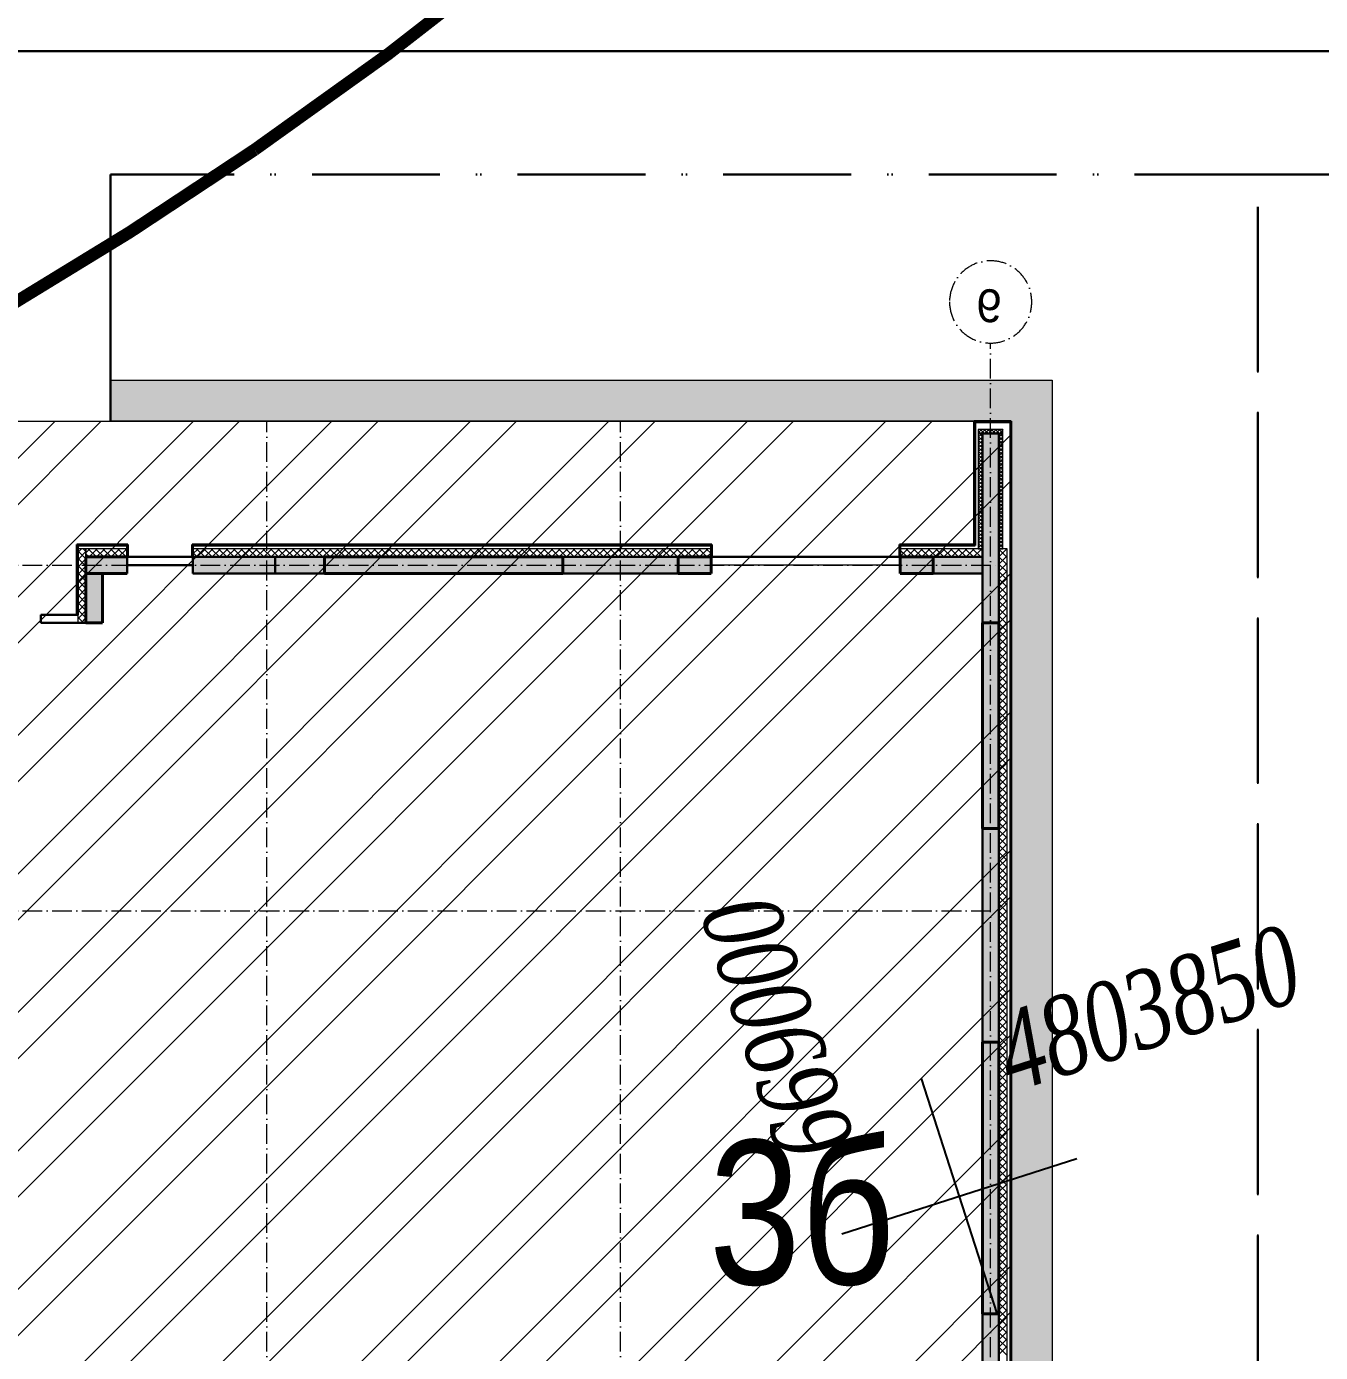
# Model space of a CAD drawing. Header units: millimetres. Extents: x 1353783 to 6492029790, y -7276956 to -512500.
# Drawn here: x 9981168 to 9984314, y -2848466 to -2845242 of the extents above; entities that cross this region are included whole.
import ezdxf

# ---------------------------------------------------------------- set-up
doc = ezdxf.new("R2010")
doc.units = ezdxf.units.MM
for name, pattern in [('( Dashed )', [0.75, 0.5, -0.25]), ('482 Границы районов', [5, 3, -1, 0, -1]), ('ACAD_ISO10W100', [18, 12, -3, 0, -3]), ('CONTI', [0]), ('осевая', [50.8, 31.75, -6.35, 6.35, -6.35])]:
    doc.linetypes.add(name, pattern=pattern)
doc.layers.get('0').update_dxf_attribs({"lineweight": 5})
for name, color, linetype, lineweight in [('!A-DIAFRAGM типовой', 142, 'Continuous', 0), ('7земля', 7, 'Continuous', 30), ('DIAFRAGM', 46, 'Continuous', 30), ('G-ANNO-SCHD', 231, 'Continuous', 9), ('Hatch', 254, 'Continuous', 5), ('INSULATION', 81, 'Continuous', 5), ('Ар-окна', 5, 'Continuous', 9), ('ГП-Граница учасика ИЖС', 3, 'Continuous', 5), ('ГП-Тратуар', 3, 'Continuous', 5), ('оси', 231, 'осевая', 9)]:
    doc.layers.add(name, color=color, linetype=linetype, lineweight=lineweight)
for name, color, linetype in [('GOR_BUNKNOWN', 212, 'CONTI'), ('SETKR', 7, 'CONTI'), ('Заливка', 7, 'Continuous'), ('РЕЛЬЕФ', 7, 'CONTI')]:
    doc.layers.add(name, color=color, linetype=linetype)
doc.styles.add('GOST Common', font='', dxfattribs={"height": 3})
doc.styles.add('SHRFT', font='', dxfattribs={"width": 0.75})
doc.styles.add('основной', font='Arial Narrow.ttf', dxfattribs={"height": 1.5})
doc.styles.get('GOST Common').set_extended_font_data('GOST Common')
doc.styles.get('SHRFT').set_extended_font_data('Times New Roman Cyr', italic=True)

# ---------------------------------------------------------------- blocks, each defined once
blk = doc.blocks.new('амвамвам')
at = {"lineweight": 30, "ltscale": 100, "true_color": 0x939598}
h = blk.add_hatch(color=252, dxfattribs=at)
h.dxf.hatch_style = 1
h.paths.add_polyline_path([(9860280, -3635392), (9860280, -3634892), (9855930, -3634892), (9855930, -3635392)], flags=17)
h.paths.add_polyline_path([(9863080, -3635392), (9863080, -3634892), (9874530, -3634892), (9874530, -3649792), (9849030, -3649792), (9848530, -3649792), (9848530, -3632392), (9849030, -3632392), (9849030, -3649292), (9874030, -3649292), (9874030, -3635392)])
at = {"color": 251, "lineweight": 15, "ltscale": 100, "true_color": 0x636466}
blk.add_lwpolyline([(9863080, -3635392), (9863080, -3634892), (9874530, -3634892), (9874530, -3649792), (9849030, -3649792), (9848530, -3649792), (9848530, -3632392), (9849030, -3632392), (9849030, -3649292), (9874030, -3649292), (9874030, -3635392)], close=True, dxfattribs=at)
blk = doc.blocks.new('ТИП-3')
at = {"layer": '!A-DIAFRAGM типовой', "lineweight": 0, "ltscale": 100, "true_color": 0x000000}
h = blk.add_hatch(color=18, dxfattribs=at)
h.dxf.hatch_style = 1
h.paths.add_polyline_path([(10387614, -2871481), (10387814, -2871481), (10387814, -2868581), (10387614, -2868581)])
h = blk.add_hatch(color=18, dxfattribs=at)
h.dxf.hatch_style = 1
h.paths.add_polyline_path([(10387814, -2874781), (10387614, -2874781), (10387614, -2877381), (10387814, -2877381)])
h = blk.add_hatch(color=18, dxfattribs=at)
h.dxf.hatch_style = 1
h.paths.add_polyline_path([(10387814, -2879881), (10387614, -2879881), (10387614, -2882181), (10387814, -2882181)])
h = blk.add_hatch(color=18, dxfattribs=at)
h.dxf.hatch_style = 1
h.paths.add_polyline_path([(10378014, -2880481), (10378014, -2880681), (10379014, -2880681), (10379014, -2880481)])
h = blk.add_hatch(color=18, dxfattribs=at)
h.dxf.hatch_style = 1
h.paths.add_polyline_path([(10379614, -2880481), (10379614, -2880681), (10379014, -2880681), (10379014, -2880481)])
h = blk.add_hatch(color=18, dxfattribs=at)
h.dxf.hatch_style = 1
h.paths.add_polyline_path([(10383914, -2880481), (10383914, -2880681), (10382514, -2880681), (10382514, -2880481)])
h = blk.add_hatch(color=18, dxfattribs=at)
h.dxf.hatch_style = 1
h.paths.add_polyline_path([(10387614, -2880681), (10387614, -2880481), (10387014, -2880481), (10387014, -2880681)])
at = {"layer": 'Hatch', "lineweight": 40, "ltscale": 0.5, "true_color": 0x000000}
for points in [[(10387814, -2874781), (10387614, -2874781), (10387614, -2871481), (10387814, -2871481)], [(10387814, -2879881), (10387614, -2879881), (10387614, -2877381), (10387814, -2877381)], [(10376914, -2880481), (10376714, -2880481), (10376714, -2879879), (10376914, -2879879)], [(10376714, -2880681), (10376714, -2880481), (10377214, -2880481), (10377214, -2880681)], [(10379614, -2880681), (10379614, -2880481), (10382514, -2880481), (10382514, -2880681)], [(10383914, -2880681), (10383914, -2880481), (10384314, -2880481), (10384314, -2880681)], [(10386614, -2880681), (10386614, -2880481), (10387014, -2880481), (10387014, -2880681)]]:
    blk.add_hatch(color=18, dxfattribs=at).paths.add_polyline_path(points)
at = {"layer": '7земля', "color": 18, "lineweight": 30, "ltscale": 100, "true_color": 0x000000}
for p, q in [((10387954, -2868441), (10387954, -2882321)), ((10387964, -2868431), (10387964, -2882331)), ((10376164, -2879979), (10376164, -2879879)), ((10376164, -2879979), (10376164, -2879879)), ((10376164, -2879879), (10376214, -2879879)), ((10376214, -2879979), (10376164, -2879979)), ((10376564, -2879879), (10376214, -2879879)), ((10376214, -2879979), (10376564, -2879979)), ((10376614, -2879879), (10376564, -2879879)), ((10376564, -2879979), (10376614, -2879979)), ((10376604, -2879979), (10376604, -2880832)), ((10376614, -2879879), (10376714, -2879879)), ((10376614, -2879979), (10376614, -2880822)), ((10377214, -2880481), (10377214, -2880681)), ((10377214, -2880681), (10377214, -2880581)), ((10377214, -2880581), (10377264, -2880581)), ((10377964, -2880581), (10377264, -2880581)), ((10378014, -2880581), (10377964, -2880581)), ((10378014, -2880481), (10378014, -2880681)), ((10378014, -2880681), (10378014, -2880581)), ((10377201, -2880681), (10377214, -2880694)), ((10377214, -2880821), (10377214, -2880681)), ((10377264, -2880681), (10377214, -2880681)), ((10377224, -2880831), (10377224, -2880681)), ((10377264, -2880681), (10377964, -2880681)), ((10377964, -2880681), (10378014, -2880681)), ((10378004, -2880681), (10378004, -2880831)), ((10378014, -2880681), (10378014, -2880821)), ((10384364, -2880681), (10384314, -2880681)), ((10384314, -2880821), (10384314, -2880681)), ((10384324, -2880831), (10384324, -2880681)), ((10384364, -2880681), (10386564, -2880681)), ((10386564, -2880681), (10386614, -2880681)), ((10386604, -2880831), (10386604, -2880681)), ((10386614, -2880821), (10386614, -2880681)), ((10376604, -2880832), (10377224, -2880831)), ((10376614, -2880822), (10377214, -2880821)), ((10378004, -2880831), (10384324, -2880831)), ((10378014, -2880821), (10384314, -2880821)), ((10387514, -2880831), (10386604, -2880831)), ((10387524, -2880821), (10386614, -2880821)), ((10387514, -2882331), (10387514, -2880831)), ((10387524, -2882321), (10387524, -2880821)), ((10387964, -2882331), (10387514, -2882331)), ((10387954, -2882321), (10387524, -2882321))]:
    blk.add_line(p, q, dxfattribs=at)
at = {"layer": '7земля', "color": 18, "linetype": '( Dashed )', "lineweight": 20, "ltscale": 700, "true_color": 0x000000}
blk.add_line((10369864, -2882331), (10387514, -2882331), dxfattribs=at)
at = {"layer": 'DIAFRAGM', "color": 18, "ltscale": 0.5, "true_color": 0x000000}
for p, q in [((10387614, -2868581), (10387614, -2871481)), ((10387814, -2871481), (10387814, -2868581)), ((10387614, -2871481), (10387814, -2871481)), ((10387814, -2874781), (10387614, -2874781)), ((10387614, -2874781), (10387614, -2877381)), ((10387814, -2877381), (10387814, -2874781)), ((10387614, -2876481), (10387614, -2876281)), ((10387614, -2877381), (10387814, -2877381)), ((10387814, -2879881), (10387614, -2879881)), ((10387614, -2879881), (10387614, -2882181)), ((10387814, -2882181), (10387814, -2879881)), ((10379014, -2880481), (10378014, -2880481)), ((10379014, -2880681), (10379014, -2880481)), ((10379014, -2880681), (10379014, -2880481)), ((10379014, -2880481), (10379614, -2880481)), ((10379614, -2880481), (10379614, -2880681)), ((10382514, -2880681), (10382514, -2880481)), ((10382514, -2880481), (10383914, -2880481)), ((10383914, -2880481), (10383914, -2880681)), ((10387614, -2880481), (10387014, -2880481)), ((10387014, -2880481), (10387014, -2880681)), ((10387614, -2880681), (10387614, -2880481)), ((10378014, -2880681), (10378814, -2880681)), ((10379014, -2880681), (10378814, -2880681)), ((10379614, -2880681), (10379014, -2880681)), ((10383914, -2880681), (10382514, -2880681)), ((10387014, -2880681), (10387614, -2880681)), ((10387614, -2882181), (10387814, -2882181))]:
    blk.add_line(p, q, dxfattribs=at)
at = {"layer": 'Hatch', "color": 18, "lineweight": 40, "ltscale": 0.5, "true_color": 0x000000}
for p, q in [((10387614, -2874781), (10387614, -2871481)), ((10387614, -2871481), (10387814, -2871481)), ((10387814, -2871481), (10387814, -2874781)), ((10387614, -2873541), (10387614, -2873441)), ((10387814, -2874781), (10387614, -2874781)), ((10387614, -2879881), (10387614, -2877381)), ((10387614, -2877381), (10387814, -2877381)), ((10387814, -2877381), (10387814, -2879881)), ((10376814, -2879879), (10376714, -2879879)), ((10376714, -2880481), (10376714, -2879879)), ((10376714, -2879879), (10376914, -2879879)), ((10376914, -2879879), (10376914, -2880481)), ((10387814, -2879881), (10387614, -2879881)), ((10376714, -2880681), (10376714, -2880481)), ((10376714, -2880481), (10377214, -2880481)), ((10376914, -2880481), (10376714, -2880481)), ((10379614, -2880681), (10379614, -2880481)), ((10379614, -2880481), (10382514, -2880481)), ((10379914, -2880481), (10380014, -2880481)), ((10381414, -2880481), (10381514, -2880481)), ((10382514, -2880481), (10382414, -2880481)), ((10382514, -2880481), (10382514, -2880681)), ((10383914, -2880681), (10383914, -2880481)), ((10383914, -2880481), (10384314, -2880481)), ((10384314, -2880481), (10384314, -2880681)), ((10386614, -2880681), (10386614, -2880481)), ((10386614, -2880481), (10387014, -2880481)), ((10387014, -2880481), (10387014, -2880681)), ((10377214, -2880681), (10376714, -2880681)), ((10382514, -2880681), (10379614, -2880681)), ((10384314, -2880681), (10383914, -2880681)), ((10387014, -2880681), (10386614, -2880681))]:
    blk.add_line(p, q, dxfattribs=at)
at = {"layer": 'INSULATION', "color": 18, "ltscale": 0.5, "true_color": 0x000000}
for p, q in [((10387814, -2880781), (10387814, -2869481)), ((10387914, -2869481), (10387914, -2880781)), ((10376614, -2880781), (10376614, -2879879)), ((10376714, -2879879), (10376714, -2880781)), ((10376714, -2880781), (10376614, -2880781)), ((10376714, -2880781), (10376714, -2880681)), ((10376714, -2880681), (10377214, -2880681)), ((10377214, -2880781), (10376714, -2880781)), ((10377214, -2880681), (10377214, -2880781)), ((10378014, -2880781), (10378014, -2880681)), ((10378014, -2880681), (10384314, -2880681)), ((10384314, -2880781), (10378014, -2880781)), ((10384314, -2880681), (10384314, -2880781)), ((10386614, -2880781), (10386614, -2880681)), ((10386614, -2880681), (10387614, -2880681)), ((10387614, -2880781), (10386614, -2880781)), ((10387564, -2882181), (10387564, -2880781)), ((10387564, -2880781), (10387614, -2880781)), ((10387614, -2880681), (10387614, -2880781)), ((10387614, -2880781), (10387614, -2882181)), ((10387914, -2880781), (10387814, -2880781)), ((10387814, -2882181), (10387814, -2880781)), ((10387814, -2880781), (10387864, -2880781)), ((10387864, -2880781), (10387864, -2882181)), ((10387614, -2882181), (10387564, -2882181)), ((10387564, -2882231), (10387564, -2882181)), ((10387564, -2882181), (10387864, -2882181)), ((10387864, -2882231), (10387564, -2882231)), ((10387864, -2882181), (10387814, -2882181)), ((10387864, -2882181), (10387864, -2882231))]:
    blk.add_line(p, q, dxfattribs=at)
at = {"layer": 'INSULATION', "color": 18, "linetype": 'Continuous', "ltscale": 0.5, "true_color": 0x000000}
for p, q in [((10387814, -2871075), (10387914, -2870975)), ((10387914, -2871085), (10387814, -2870985)), ((10387814, -2871165), (10387914, -2871065)), ((10387914, -2871175), (10387814, -2871075)), ((10387814, -2871255), (10387914, -2871155)), ((10387914, -2871265), (10387814, -2871165)), ((10387814, -2871344), (10387914, -2871244)), ((10387914, -2871355), (10387814, -2871255)), ((10387814, -2871434), (10387914, -2871334)), ((10387914, -2871444), (10387814, -2871344)), ((10387814, -2871524), (10387914, -2871424)), ((10387914, -2871534), (10387814, -2871434)), ((10387814, -2871614), (10387914, -2871514)), ((10387914, -2871624), (10387814, -2871524)), ((10387814, -2871704), (10387914, -2871604)), ((10387914, -2871714), (10387814, -2871614)), ((10387814, -2871793), (10387914, -2871693)), ((10387914, -2871804), (10387814, -2871704)), ((10387814, -2871883), (10387914, -2871783)), ((10387914, -2871893), (10387814, -2871793)), ((10387814, -2871973), (10387914, -2871873)), ((10387914, -2871983), (10387814, -2871883)), ((10387814, -2872063), (10387914, -2871963)), ((10387914, -2872073), (10387814, -2871973)), ((10387814, -2872153), (10387914, -2872053)), ((10387914, -2872163), (10387814, -2872063)), ((10387814, -2872242), (10387914, -2872142)), ((10387914, -2872253), (10387814, -2872153)), ((10387814, -2872332), (10387914, -2872232)), ((10387914, -2872342), (10387814, -2872242)), ((10387814, -2872422), (10387914, -2872322)), ((10387914, -2872432), (10387814, -2872332)), ((10387814, -2872512), (10387914, -2872412)), ((10387914, -2872522), (10387814, -2872422)), ((10387814, -2872602), (10387914, -2872502)), ((10387914, -2872612), (10387814, -2872512)), ((10387814, -2872691), (10387914, -2872591)), ((10387914, -2872702), (10387814, -2872602)), ((10387814, -2872781), (10387914, -2872681)), ((10387914, -2872791), (10387814, -2872691)), ((10387814, -2872871), (10387914, -2872771)), ((10387914, -2872881), (10387814, -2872781)), ((10387814, -2872961), (10387914, -2872861)), ((10387914, -2872971), (10387814, -2872871)), ((10387814, -2873051), (10387914, -2872951)), ((10387914, -2873061), (10387814, -2872961)), ((10387814, -2873140), (10387914, -2873040)), ((10387914, -2873151), (10387814, -2873051)), ((10387814, -2873230), (10387914, -2873130)), ((10387914, -2873240), (10387814, -2873140)), ((10387814, -2873320), (10387914, -2873220)), ((10387914, -2873330), (10387814, -2873230)), ((10387814, -2873410), (10387914, -2873310)), ((10387914, -2873420), (10387814, -2873320)), ((10387814, -2873500), (10387914, -2873400)), ((10387914, -2873510), (10387814, -2873410)), ((10387814, -2873589), (10387914, -2873489)), ((10387914, -2873600), (10387814, -2873500)), ((10387814, -2873679), (10387914, -2873579)), ((10387914, -2873689), (10387814, -2873589)), ((10387814, -2873769), (10387914, -2873669)), ((10387914, -2873779), (10387814, -2873679)), ((10387814, -2873859), (10387914, -2873759)), ((10387914, -2873869), (10387814, -2873769)), ((10387814, -2873949), (10387914, -2873849)), ((10387914, -2873959), (10387814, -2873859)), ((10387814, -2874038), (10387914, -2873938)), ((10387914, -2874049), (10387814, -2873949)), ((10387814, -2874128), (10387914, -2874028)), ((10387914, -2874138), (10387814, -2874038)), ((10387814, -2874218), (10387914, -2874118)), ((10387914, -2874228), (10387814, -2874128)), ((10387814, -2874308), (10387914, -2874208)), ((10387914, -2874318), (10387814, -2874218)), ((10387814, -2874398), (10387914, -2874298)), ((10387914, -2874408), (10387814, -2874308)), ((10387814, -2874487), (10387914, -2874387)), ((10387914, -2874498), (10387814, -2874398)), ((10387814, -2874577), (10387914, -2874477)), ((10387914, -2874587), (10387814, -2874487)), ((10387814, -2874667), (10387914, -2874567)), ((10387914, -2874677), (10387814, -2874577)), ((10387814, -2874757), (10387914, -2874657)), ((10387914, -2874767), (10387814, -2874667)), ((10387814, -2874847), (10387914, -2874747)), ((10387914, -2874857), (10387814, -2874757)), ((10387814, -2874936), (10387914, -2874836)), ((10387914, -2874947), (10387814, -2874847)), ((10387814, -2875026), (10387914, -2874926)), ((10387914, -2875036), (10387814, -2874936)), ((10387814, -2875116), (10387914, -2875016)), ((10387914, -2875126), (10387814, -2875026)), ((10387814, -2875206), (10387914, -2875106)), ((10387914, -2875216), (10387814, -2875116)), ((10387814, -2875296), (10387914, -2875196)), ((10387914, -2875306), (10387814, -2875206)), ((10387814, -2875385), (10387914, -2875285)), ((10387914, -2875396), (10387814, -2875296)), ((10387814, -2875475), (10387914, -2875375)), ((10387914, -2875485), (10387814, -2875385)), ((10387814, -2875565), (10387914, -2875465)), ((10387914, -2875575), (10387814, -2875475)), ((10387814, -2875655), (10387914, -2875555)), ((10387914, -2875665), (10387814, -2875565)), ((10387814, -2875745), (10387914, -2875645)), ((10387914, -2875755), (10387814, -2875655)), ((10387814, -2875834), (10387914, -2875734)), ((10387914, -2875845), (10387814, -2875745)), ((10387814, -2875924), (10387914, -2875824)), ((10387914, -2875934), (10387814, -2875834)), ((10387814, -2876014), (10387914, -2875914)), ((10387914, -2876024), (10387814, -2875924)), ((10387814, -2876104), (10387914, -2876004)), ((10387914, -2876114), (10387814, -2876014)), ((10387814, -2876194), (10387914, -2876094)), ((10387914, -2876204), (10387814, -2876104)), ((10387814, -2876284), (10387914, -2876184)), ((10387914, -2876294), (10387814, -2876194)), ((10387814, -2876373), (10387914, -2876273)), ((10387914, -2876384), (10387814, -2876284)), ((10387814, -2876463), (10387914, -2876363)), ((10387914, -2876473), (10387814, -2876373)), ((10387814, -2876553), (10387914, -2876453)), ((10387914, -2876563), (10387814, -2876463)), ((10387814, -2876643), (10387914, -2876543)), ((10387914, -2876653), (10387814, -2876553)), ((10387814, -2876733), (10387914, -2876633)), ((10387914, -2876743), (10387814, -2876643)), ((10387814, -2876822), (10387914, -2876722)), ((10387914, -2876833), (10387814, -2876733)), ((10387814, -2876912), (10387914, -2876812)), ((10387914, -2876922), (10387814, -2876822)), ((10387814, -2877002), (10387914, -2876902)), ((10387914, -2877012), (10387814, -2876912)), ((10387814, -2877092), (10387914, -2876992)), ((10387914, -2877102), (10387814, -2877002)), ((10387814, -2877182), (10387914, -2877082)), ((10387914, -2877192), (10387814, -2877092)), ((10387814, -2877271), (10387914, -2877171)), ((10387914, -2877282), (10387814, -2877182)), ((10387814, -2877361), (10387914, -2877261)), ((10387914, -2877371), (10387814, -2877271)), ((10387814, -2877451), (10387914, -2877351)), ((10387914, -2877461), (10387814, -2877361)), ((10387814, -2877541), (10387914, -2877441)), ((10387914, -2877551), (10387814, -2877451)), ((10387814, -2877631), (10387914, -2877531)), ((10387914, -2877641), (10387814, -2877541)), ((10387814, -2877720), (10387914, -2877620)), ((10387914, -2877731), (10387814, -2877631)), ((10387814, -2877810), (10387914, -2877710)), ((10387914, -2877820), (10387814, -2877720)), ((10387814, -2877900), (10387914, -2877800)), ((10387914, -2877910), (10387814, -2877810)), ((10387814, -2877990), (10387914, -2877890)), ((10387914, -2878000), (10387814, -2877900)), ((10387814, -2878080), (10387914, -2877980)), ((10387914, -2878090), (10387814, -2877990)), ((10387814, -2878169), (10387914, -2878069)), ((10387914, -2878180), (10387814, -2878080)), ((10387814, -2878259), (10387914, -2878159)), ((10387914, -2878269), (10387814, -2878169)), ((10387814, -2878349), (10387914, -2878249)), ((10387914, -2878359), (10387814, -2878259)), ((10387814, -2878439), (10387914, -2878339)), ((10387914, -2878449), (10387814, -2878349)), ((10387814, -2878529), (10387914, -2878429)), ((10387914, -2878539), (10387814, -2878439)), ((10387814, -2878618), (10387914, -2878518)), ((10387914, -2878629), (10387814, -2878529)), ((10387814, -2878708), (10387914, -2878608)), ((10387914, -2878718), (10387814, -2878618)), ((10387814, -2878798), (10387914, -2878698)), ((10387914, -2878808), (10387814, -2878708)), ((10387814, -2878888), (10387914, -2878788)), ((10387914, -2878898), (10387814, -2878798)), ((10387814, -2878978), (10387914, -2878878)), ((10387914, -2878988), (10387814, -2878888)), ((10387814, -2879067), (10387914, -2878967)), ((10387914, -2879078), (10387814, -2878978)), ((10387814, -2879157), (10387914, -2879057)), ((10387914, -2879167), (10387814, -2879067)), ((10387814, -2879247), (10387914, -2879147)), ((10387914, -2879257), (10387814, -2879157)), ((10387814, -2879337), (10387914, -2879237)), ((10387914, -2879347), (10387814, -2879247)), ((10387814, -2879427), (10387914, -2879327)), ((10387914, -2879437), (10387814, -2879337)), ((10387814, -2879516), (10387914, -2879416)), ((10387914, -2879527), (10387814, -2879427)), ((10387814, -2879606), (10387914, -2879506)), ((10387914, -2879616), (10387814, -2879516)), ((10387814, -2879696), (10387914, -2879596)), ((10387914, -2879706), (10387814, -2879606)), ((10387814, -2879786), (10387914, -2879686)), ((10387914, -2879796), (10387814, -2879696)), ((10387814, -2879876), (10387914, -2879776)), ((10387914, -2879886), (10387814, -2879786)), ((10376685, -2879879), (10376614, -2879949)), ((10376614, -2879929), (10376714, -2880029)), ((10376714, -2879939), (10376614, -2880039)), ((10376654, -2879879), (10376714, -2879939)), ((10387814, -2879965), (10387914, -2879865)), ((10387914, -2879976), (10387814, -2879876)), ((10387814, -2880055), (10387914, -2879955)), ((10387914, -2880065), (10387814, -2879965)), ((10376614, -2880019), (10376714, -2880119)), ((10376714, -2880029), (10376614, -2880129)), ((10376614, -2880108), (10376714, -2880208)), ((10376714, -2880119), (10376614, -2880219)), ((10387814, -2880145), (10387914, -2880045)), ((10387914, -2880155), (10387814, -2880055)), ((10387814, -2880235), (10387914, -2880135)), ((10387914, -2880245), (10387814, -2880145)), ((10376614, -2880198), (10376714, -2880298)), ((10376714, -2880208), (10376614, -2880308)), ((10376614, -2880288), (10376714, -2880388)), ((10376714, -2880298), (10376614, -2880398)), ((10387814, -2880325), (10387914, -2880225)), ((10387914, -2880335), (10387814, -2880235)), ((10387814, -2880414), (10387914, -2880314)), ((10376614, -2880378), (10376714, -2880478)), ((10376714, -2880388), (10376614, -2880488)), ((10376614, -2880468), (10376714, -2880568)), ((10376714, -2880478), (10376614, -2880578)), ((10387914, -2880425), (10387814, -2880325)), ((10387814, -2880504), (10387914, -2880404)), ((10387914, -2880514), (10387814, -2880414)), ((10376614, -2880557), (10376714, -2880657)), ((10376714, -2880568), (10376614, -2880668)), ((10387814, -2880594), (10387914, -2880494)), ((10387914, -2880604), (10387814, -2880504)), ((10387814, -2880684), (10387914, -2880584)), ((10387914, -2880694), (10387814, -2880594)), ((10376614, -2880647), (10376714, -2880747)), ((10376714, -2880657), (10376614, -2880757)), ((10376614, -2880737), (10376658, -2880781)), ((10376714, -2880747), (10376680, -2880781)), ((10376714, -2880718), (10376752, -2880681)), ((10376714, -2880733), (10376762, -2880781)), ((10376742, -2880781), (10376842, -2880681)), ((10376752, -2880681), (10376852, -2880781)), ((10376831, -2880781), (10376931, -2880681)), ((10376842, -2880681), (10376942, -2880781)), ((10376921, -2880781), (10377021, -2880681)), ((10376931, -2880681), (10377031, -2880781)), ((10377011, -2880781), (10377111, -2880681)), ((10377021, -2880681), (10377121, -2880781)), ((10377101, -2880781), (10377201, -2880681)), ((10377111, -2880681), (10377211, -2880781)), ((10377191, -2880781), (10377214, -2880757)), ((10378014, -2880735), (10378068, -2880681)), ((10378014, -2880717), (10378078, -2880781)), ((10378058, -2880781), (10378158, -2880681)), ((10378068, -2880681), (10378168, -2880781)), ((10378148, -2880781), (10378248, -2880681)), ((10378158, -2880681), (10378258, -2880781)), ((10378238, -2880781), (10378338, -2880681)), ((10378248, -2880681), (10378348, -2880781)), ((10378327, -2880781), (10378427, -2880681)), ((10378338, -2880681), (10378438, -2880781)), ((10378417, -2880781), (10378517, -2880681)), ((10378427, -2880681), (10378527, -2880781)), ((10378507, -2880781), (10378607, -2880681)), ((10378517, -2880681), (10378617, -2880781)), ((10378597, -2880781), (10378697, -2880681)), ((10378607, -2880681), (10378707, -2880781)), ((10378687, -2880781), (10378787, -2880681)), ((10378697, -2880681), (10378797, -2880781)), ((10378776, -2880781), (10378876, -2880681)), ((10378787, -2880681), (10378887, -2880781)), ((10378866, -2880781), (10378966, -2880681)), ((10378876, -2880681), (10378976, -2880781)), ((10378956, -2880781), (10379056, -2880681)), ((10378966, -2880681), (10379066, -2880781)), ((10379046, -2880781), (10379146, -2880681)), ((10379056, -2880681), (10379156, -2880781)), ((10379136, -2880781), (10379236, -2880681)), ((10379146, -2880681), (10379246, -2880781)), ((10379225, -2880781), (10379325, -2880681)), ((10379236, -2880681), (10379336, -2880781)), ((10379315, -2880781), (10379415, -2880681)), ((10379325, -2880681), (10379425, -2880781)), ((10379405, -2880781), (10379505, -2880681)), ((10379415, -2880681), (10379515, -2880781)), ((10379495, -2880781), (10379595, -2880681)), ((10379505, -2880681), (10379605, -2880781)), ((10379585, -2880781), (10379685, -2880681)), ((10379595, -2880681), (10379695, -2880781)), ((10379675, -2880781), (10379775, -2880681)), ((10379685, -2880681), (10379785, -2880781)), ((10379764, -2880781), (10379864, -2880681)), ((10379775, -2880681), (10379875, -2880781)), ((10379854, -2880781), (10379954, -2880681)), ((10379864, -2880681), (10379964, -2880781)), ((10379944, -2880781), (10380044, -2880681)), ((10379954, -2880681), (10380054, -2880781)), ((10380034, -2880781), (10380134, -2880681)), ((10380044, -2880681), (10380144, -2880781)), ((10380124, -2880781), (10380224, -2880681)), ((10380134, -2880681), (10380234, -2880781)), ((10380213, -2880781), (10380313, -2880681)), ((10380224, -2880681), (10380324, -2880781)), ((10380303, -2880781), (10380403, -2880681)), ((10380313, -2880681), (10380413, -2880781)), ((10380393, -2880781), (10380493, -2880681)), ((10380403, -2880681), (10380503, -2880781)), ((10380483, -2880781), (10380583, -2880681)), ((10380493, -2880681), (10380593, -2880781)), ((10380573, -2880781), (10380673, -2880681)), ((10380583, -2880681), (10380683, -2880781)), ((10380662, -2880781), (10380762, -2880681)), ((10380673, -2880681), (10380773, -2880781)), ((10380752, -2880781), (10380852, -2880681)), ((10380762, -2880681), (10380862, -2880781)), ((10380842, -2880781), (10380942, -2880681)), ((10380852, -2880681), (10380952, -2880781)), ((10380932, -2880781), (10381032, -2880681)), ((10380942, -2880681), (10381042, -2880781)), ((10381022, -2880781), (10381122, -2880681)), ((10381032, -2880681), (10381132, -2880781)), ((10381111, -2880781), (10381211, -2880681)), ((10381122, -2880681), (10381222, -2880781)), ((10381201, -2880781), (10381301, -2880681)), ((10381211, -2880681), (10381311, -2880781)), ((10381291, -2880781), (10381391, -2880681)), ((10381301, -2880681), (10381401, -2880781)), ((10381381, -2880781), (10381481, -2880681)), ((10381391, -2880681), (10381491, -2880781)), ((10381471, -2880781), (10381571, -2880681)), ((10381481, -2880681), (10381581, -2880781)), ((10381560, -2880781), (10381660, -2880681)), ((10381571, -2880681), (10381671, -2880781)), ((10381650, -2880781), (10381750, -2880681)), ((10381660, -2880681), (10381760, -2880781)), ((10381740, -2880781), (10381840, -2880681)), ((10381750, -2880681), (10381850, -2880781)), ((10381830, -2880781), (10381930, -2880681)), ((10381840, -2880681), (10381940, -2880781)), ((10381920, -2880781), (10382020, -2880681)), ((10381930, -2880681), (10382030, -2880781)), ((10382009, -2880781), (10382109, -2880681)), ((10382020, -2880681), (10382120, -2880781)), ((10382099, -2880781), (10382199, -2880681)), ((10382109, -2880681), (10382209, -2880781)), ((10382189, -2880781), (10382289, -2880681)), ((10382199, -2880681), (10382299, -2880781)), ((10382279, -2880781), (10382379, -2880681)), ((10382289, -2880681), (10382389, -2880781)), ((10382369, -2880781), (10382469, -2880681)), ((10382379, -2880681), (10382479, -2880781)), ((10382458, -2880781), (10382558, -2880681)), ((10382469, -2880681), (10382569, -2880781)), ((10382548, -2880781), (10382648, -2880681)), ((10382558, -2880681), (10382658, -2880781)), ((10382638, -2880781), (10382738, -2880681)), ((10382648, -2880681), (10382748, -2880781)), ((10382728, -2880781), (10382828, -2880681)), ((10382738, -2880681), (10382838, -2880781)), ((10382818, -2880781), (10382918, -2880681)), ((10382828, -2880681), (10382928, -2880781)), ((10382907, -2880781), (10383007, -2880681)), ((10382918, -2880681), (10383018, -2880781)), ((10382997, -2880781), (10383097, -2880681)), ((10383007, -2880681), (10383107, -2880781)), ((10383087, -2880781), (10383187, -2880681)), ((10383097, -2880681), (10383197, -2880781)), ((10383177, -2880781), (10383277, -2880681)), ((10383187, -2880681), (10383287, -2880781)), ((10383267, -2880781), (10383367, -2880681)), ((10383277, -2880681), (10383377, -2880781)), ((10383356, -2880781), (10383456, -2880681)), ((10383367, -2880681), (10383467, -2880781)), ((10383446, -2880781), (10383546, -2880681)), ((10383456, -2880681), (10383556, -2880781)), ((10383536, -2880781), (10383636, -2880681)), ((10383546, -2880681), (10383646, -2880781)), ((10383626, -2880781), (10383726, -2880681)), ((10383636, -2880681), (10383736, -2880781)), ((10383716, -2880781), (10383816, -2880681)), ((10383726, -2880681), (10383826, -2880781)), ((10383805, -2880781), (10383905, -2880681)), ((10383816, -2880681), (10383916, -2880781)), ((10383895, -2880781), (10383995, -2880681)), ((10383905, -2880681), (10384005, -2880781)), ((10383985, -2880781), (10384085, -2880681)), ((10383995, -2880681), (10384095, -2880781)), ((10384075, -2880781), (10384175, -2880681)), ((10384085, -2880681), (10384185, -2880781)), ((10384165, -2880781), (10384265, -2880681)), ((10384175, -2880681), (10384275, -2880781)), ((10384254, -2880781), (10384314, -2880721)), ((10384265, -2880681), (10384314, -2880731)), ((10386614, -2880764), (10386697, -2880681)), ((10386614, -2880688), (10386707, -2880781)), ((10386614, -2880778), (10386617, -2880781)), ((10386687, -2880781), (10386787, -2880681)), ((10386697, -2880681), (10386797, -2880781)), ((10386776, -2880781), (10386876, -2880681)), ((10386787, -2880681), (10386887, -2880781)), ((10386866, -2880781), (10386966, -2880681)), ((10386876, -2880681), (10386976, -2880781)), ((10386956, -2880781), (10387056, -2880681)), ((10386966, -2880681), (10387066, -2880781)), ((10387046, -2880781), (10387146, -2880681)), ((10387056, -2880681), (10387156, -2880781)), ((10387136, -2880781), (10387236, -2880681)), ((10387146, -2880681), (10387246, -2880781)), ((10387225, -2880781), (10387325, -2880681)), ((10387236, -2880681), (10387336, -2880781)), ((10387315, -2880781), (10387415, -2880681)), ((10387325, -2880681), (10387425, -2880781)), ((10387405, -2880781), (10387505, -2880681)), ((10387415, -2880681), (10387515, -2880781)), ((10387495, -2880781), (10387595, -2880681)), ((10387505, -2880681), (10387605, -2880781)), ((10387583, -2880781), (10387564, -2880800)), ((10387564, -2880790), (10387614, -2880840)), ((10387614, -2880795), (10387564, -2880845)), ((10387585, -2880781), (10387614, -2880751)), ((10387595, -2880681), (10387614, -2880700)), ((10387600, -2880781), (10387614, -2880795)), ((10387814, -2880774), (10387914, -2880674)), ((10387911, -2880781), (10387814, -2880684)), ((10387822, -2880781), (10387814, -2880774)), ((10387833, -2880781), (10387814, -2880800)), ((10387814, -2880790), (10387864, -2880840)), ((10387864, -2880795), (10387814, -2880845)), ((10387850, -2880781), (10387864, -2880795)), ((10387897, -2880781), (10387914, -2880763)), ((10387564, -2880835), (10387614, -2880885)), ((10387614, -2880840), (10387564, -2880890)), ((10387564, -2880880), (10387614, -2880930)), ((10387614, -2880885), (10387564, -2880935)), ((10387564, -2880924), (10387614, -2880974)), ((10387614, -2880930), (10387564, -2880980)), ((10387814, -2880835), (10387864, -2880885)), ((10387864, -2880840), (10387814, -2880890)), ((10387814, -2880880), (10387864, -2880930)), ((10387864, -2880885), (10387814, -2880935)), ((10387814, -2880924), (10387864, -2880974)), ((10387864, -2880930), (10387814, -2880980)), ((10387564, -2880969), (10387614, -2881019)), ((10387614, -2880974), (10387564, -2881024)), ((10387564, -2881014), (10387614, -2881064)), ((10387614, -2881019), (10387564, -2881069)), ((10387564, -2881059), (10387614, -2881109)), ((10387614, -2881064), (10387564, -2881114)), ((10387564, -2881104), (10387614, -2881154)), ((10387614, -2881109), (10387564, -2881159)), ((10387814, -2880969), (10387864, -2881019)), ((10387864, -2880974), (10387814, -2881024)), ((10387814, -2881014), (10387864, -2881064)), ((10387864, -2881019), (10387814, -2881069)), ((10387814, -2881059), (10387864, -2881109)), ((10387864, -2881064), (10387814, -2881114)), ((10387814, -2881104), (10387864, -2881154)), ((10387864, -2881109), (10387814, -2881159)), ((10387564, -2881149), (10387614, -2881199)), ((10387614, -2881154), (10387564, -2881204)), ((10387564, -2881194), (10387614, -2881244)), ((10387614, -2881199), (10387564, -2881249)), ((10387564, -2881239), (10387614, -2881289)), ((10387614, -2881244), (10387564, -2881294)), ((10387564, -2881284), (10387614, -2881334)), ((10387814, -2881149), (10387864, -2881199)), ((10387864, -2881154), (10387814, -2881204)), ((10387814, -2881194), (10387864, -2881244)), ((10387864, -2881199), (10387814, -2881249)), ((10387814, -2881239), (10387864, -2881289)), ((10387864, -2881244), (10387814, -2881294)), ((10387814, -2881284), (10387864, -2881334)), ((10387614, -2881289), (10387564, -2881339)), ((10387564, -2881329), (10387614, -2881379)), ((10387614, -2881334), (10387564, -2881384)), ((10387564, -2881373), (10387614, -2881423)), ((10387614, -2881379), (10387564, -2881429)), ((10387564, -2881418), (10387614, -2881468)), ((10387614, -2881423), (10387564, -2881473)), ((10387864, -2881289), (10387814, -2881339)), ((10387814, -2881329), (10387864, -2881379)), ((10387864, -2881334), (10387814, -2881384)), ((10387814, -2881373), (10387864, -2881423)), ((10387864, -2881379), (10387814, -2881429)), ((10387814, -2881418), (10387864, -2881468)), ((10387864, -2881423), (10387814, -2881473)), ((10387564, -2881463), (10387614, -2881513)), ((10387614, -2881468), (10387564, -2881518)), ((10387564, -2881508), (10387614, -2881558)), ((10387614, -2881513), (10387564, -2881563)), ((10387564, -2881553), (10387614, -2881603)), ((10387614, -2881558), (10387564, -2881608)), ((10387564, -2881598), (10387614, -2881648)), ((10387614, -2881603), (10387564, -2881653)), ((10387814, -2881463), (10387864, -2881513)), ((10387864, -2881468), (10387814, -2881518)), ((10387814, -2881508), (10387864, -2881558)), ((10387864, -2881513), (10387814, -2881563)), ((10387814, -2881553), (10387864, -2881603)), ((10387864, -2881558), (10387814, -2881608)), ((10387814, -2881598), (10387864, -2881648)), ((10387864, -2881603), (10387814, -2881653)), ((10387564, -2881643), (10387614, -2881693)), ((10387614, -2881648), (10387564, -2881698)), ((10387564, -2881688), (10387614, -2881738)), ((10387614, -2881693), (10387564, -2881743)), ((10387564, -2881733), (10387614, -2881783)), ((10387614, -2881738), (10387564, -2881788)), ((10387814, -2881643), (10387864, -2881693)), ((10387864, -2881648), (10387814, -2881698)), ((10387814, -2881688), (10387864, -2881738)), ((10387864, -2881693), (10387814, -2881743)), ((10387814, -2881733), (10387864, -2881783)), ((10387864, -2881738), (10387814, -2881788)), ((10387564, -2881778), (10387614, -2881828)), ((10387614, -2881783), (10387564, -2881833)), ((10387564, -2881822), (10387614, -2881872)), ((10387614, -2881828), (10387564, -2881878)), ((10387564, -2881867), (10387614, -2881917)), ((10387614, -2881872), (10387564, -2881922)), ((10387564, -2881912), (10387614, -2881962)), ((10387614, -2881917), (10387564, -2881967)), ((10387814, -2881778), (10387864, -2881828)), ((10387864, -2881783), (10387814, -2881833)), ((10387814, -2881822), (10387864, -2881872)), ((10387864, -2881828), (10387814, -2881878)), ((10387814, -2881867), (10387864, -2881917)), ((10387864, -2881872), (10387814, -2881922)), ((10387814, -2881912), (10387864, -2881962)), ((10387864, -2881917), (10387814, -2881967)), ((10387564, -2881957), (10387614, -2882007)), ((10387614, -2881962), (10387564, -2882012)), ((10387564, -2882002), (10387614, -2882052)), ((10387614, -2882007), (10387564, -2882057)), ((10387564, -2882047), (10387614, -2882097)), ((10387614, -2882052), (10387564, -2882102)), ((10387814, -2881957), (10387864, -2882007)), ((10387864, -2881962), (10387814, -2882012)), ((10387814, -2882002), (10387864, -2882052)), ((10387864, -2882007), (10387814, -2882057)), ((10387814, -2882047), (10387864, -2882097)), ((10387864, -2882052), (10387814, -2882102)), ((10387564, -2882092), (10387614, -2882142)), ((10387614, -2882097), (10387564, -2882147)), ((10387564, -2882137), (10387609, -2882181)), ((10387564, -2882213), (10387596, -2882181)), ((10387564, -2882194), (10387601, -2882231)), ((10387614, -2882142), (10387575, -2882181)), ((10387591, -2882231), (10387641, -2882181)), ((10387596, -2882181), (10387646, -2882231)), ((10387636, -2882231), (10387686, -2882181)), ((10387641, -2882181), (10387691, -2882231)), ((10387681, -2882231), (10387731, -2882181)), ((10387686, -2882181), (10387736, -2882231)), ((10387726, -2882231), (10387776, -2882181)), ((10387731, -2882181), (10387781, -2882231)), ((10387771, -2882231), (10387821, -2882181)), ((10387776, -2882181), (10387826, -2882231)), ((10387814, -2882092), (10387864, -2882142)), ((10387864, -2882097), (10387814, -2882147)), ((10387814, -2882137), (10387859, -2882181)), ((10387816, -2882231), (10387864, -2882183)), ((10387821, -2882181), (10387864, -2882225)), ((10387864, -2882142), (10387825, -2882181)), ((10387861, -2882231), (10387864, -2882227))]:
    blk.add_line(p, q, dxfattribs=at)
at = {"layer": 'Ар-окна', "color": 18, "lineweight": 5, "true_color": 0x000000}
for p, q in [((10376614, -2879979), (10376614, -2879879)), ((10386564, -2880581), (10384314, -2880581)), ((10384314, -2880681), (10384314, -2880581)), ((10386614, -2880581), (10386564, -2880581)), ((10386614, -2880681), (10386614, -2880581))]:
    blk.add_line(p, q, dxfattribs=at)
at = {"layer": 'оси', "color": 251, "linetype": 'ACAD_ISO10W100', "lineweight": 13, "ltscale": 20, "true_color": 0x636466}
for p, q in [((10387714, -2868431), (10387714, -2883281)), ((10378914, -2869581), (10378914, -2882331)), ((10383214, -2869581), (10383214, -2882331)), ((10362964, -2876381), (10387814, -2876381)), ((10362964, -2880581), (10387814, -2880581))]:
    blk.add_line(p, q, dxfattribs=at)
blk.add_circle((10387714, -2883781), 500, dxfattribs=at)
at = {"layer": 'оси', "color": 251, "linetype": 'ACAD_ISO10W100', "lineweight": 13, "ltscale": 20, "true_color": 0x636466, "insert": (10387694, -2883535), "char_height": 400, "width": 158.4, "attachment_point": 2, "line_spacing_factor": 1.016949, "style": 'GOST Common'}
blk.add_mtext('{\\fArial|b0|i0|c204|p34;6}', dxfattribs=at)
blk = doc.blocks.new('BL_333')
at = {"color": 0}
for p, q in [((0, -3), (0, 3)), ((-3, 0), (3, 0))]:
    blk.add_line(p, q, dxfattribs=at)
blk = doc.blocks.new('оо')
at = {"layer": 'GOR_BUNKNOWN', "color": 9, "true_color": 0xc7c8ca, "const_width": 0.15}
for points in [[(222821.633, -3431791.192), (222819.793, -3431791.962), (222817.913, -3431792.702), (222816.023, -3431793.392), (222814.123, -3431794.002)], [(222814.123, -3431794.002), (222812.373, -3431794.492), (222810.643, -3431794.912), (222808.943, -3431795.272), (222807.263, -3431795.572), (222805.613, -3431795.832), (222803.983, -3431796.052), (222802.393, -3431796.262), (222800.823, -3431796.442), (222799.293, -3431796.622), (222797.793, -3431796.802), (222796.333, -3431797.002), (222794.903, -3431797.202), (222793.513, -3431797.422)]]:
    blk.add_lwpolyline(points, dxfattribs=at)
at = {"layer": 'SETKR', "color": 9, "true_color": 0xc7c8ca, "xscale": 0.5000000000000001, "yscale": 0.5000000000000001, "zscale": 0.5000000000000001}
blk.add_blockref('BL_333', (222818.393, -3431808.732), dxfattribs=at)
at = {"layer": 'РЕЛЬЕФ', "color": 9, "true_color": 0xc7c8ca, "style": 'SHRFT', "width": 0.75}
blk.add_text('669000', height=0.95, rotation=90, dxfattribs=at).set_placement((222817.393, -3431807.732))
blk.add_text('4803850', height=0.95, dxfattribs=at).set_placement((222819.393, -3431807.732))

msp = doc.modelspace()

# ---------------------------------------------------------------- hatches: boundary and pattern name
at = {"layer": 'Заливка', "lineweight": 5, "ltscale": 100, "true_color": 0xc7ffc7}
h = msp.add_hatch(dxfattribs=at)
h.set_pattern_fill('ANSI32', color=254, scale=25)
h.set_pattern_definition([(45, (298297.6, 0), (-168.379802, 168.379802), []), (45, (298409.85, 0), (-168.379802, 168.379802), [])])
h.paths.add_polyline_path([(9978562.4, -2846201.6), (9983562.4, -2846201.6), (9983562.4, -2848981.7), (9978562.4, -2848981.6)])

# ---------------------------------------------------------------- linework, layer by layer
at = {"layer": 'ГП-Граница учасика ИЖС', "color": 251, "lineweight": 30, "ltscale": 100}
msp.add_lwpolyline([(9979942.4, -2846201.7), (9979942.4, -2845601.7, -0.414214), (9980242.4, -2845301.7), (9988082.4, -2845301.7, -0.414214), (9988382.4, -2845601.7), (9988382.4, -2846201.7)], format="xyb", dxfattribs=at)
at = {"layer": 'ГП-Граница учасика ИЖС', "color": 94, "linetype": '482 Границы районов', "lineweight": 30, "ltscale": 100}
for points in [[(9978562.4, -2845601.7), (9977962.4, -2845601.7), (9977962.4, -2850581.7), (9984162.4, -2850581.7), (9984162.4, -2845601.7), (9981372.4, -2845601.7)], [(9981372.4, -2845601.7), (9986952.4, -2845601.7)], [(9989762.4, -2845601.7), (9990362.4, -2845601.7), (9990362.4, -2850981.7), (9984162.4, -2850981.7), (9984162.4, -2845601.7), (9986952.4, -2845601.7)]]:
    msp.add_lwpolyline(points, dxfattribs=at)
at = {"layer": 'ГП-Граница учасика ИЖС', "color": 251, "lineweight": 30, "ltscale": 100}
msp.add_lwpolyline([(9981372.4, -2845601.7), (9981372.4, -2846201.7)], dxfattribs=at)
at = {"layer": 'Заливка', "color": 254, "lineweight": 5, "ltscale": 100, "true_color": 0xc7ffc7}
msp.add_lwpolyline([(9978562.4, -2846201.6), (9983562.4, -2846201.6), (9983562.4, -2848981.7), (9978562.4, -2848981.7)], close=True, dxfattribs=at)

# ---------------------------------------------------------------- block references
at = {"color": 1, "lineweight": 30, "xscale": 0.1999999999999998, "yscale": 0.1999999999999998, "zscale": 0.1999999999999998, "rotation": 359.9999889757423}
msp.add_blockref('амвамвам', (8008756.4, -2119122.9), dxfattribs=at)
at = {"layer": 'ГП-Тратуар', "color": 3, "lineweight": 30, "xscale": -0.1999999999999998, "yscale": 0.2, "zscale": 0.2, "rotation": 179.9999889757423}
msp.add_blockref('ТИП-3', (7905969.4, -3422667.4), dxfattribs=at)
at = {"layer": 'РЕЛЬЕФ', "color": 240, "lineweight": 30, "true_color": 0xed1f24, "xscale": 200.0000000000001, "yscale": 200.0000000000001, "zscale": 200.0000000000001, "rotation": 17.80578495452471}
msp.add_blockref('оо', (-242329121, 637008728.1), dxfattribs=at)

# ---------------------------------------------------------------- texts
at = {"layer": 'G-ANNO-SCHD', "color": 0, "insert": (9982827.2, -2847949.8, 231991.4), "char_height": 350, "width": 1716168.186, "attachment_point": 1, "line_spacing_factor": 1.149209, "style": 'основной'}
msp.add_mtext('3б', dxfattribs=at)

doc.saveas('drawing.dxf')
